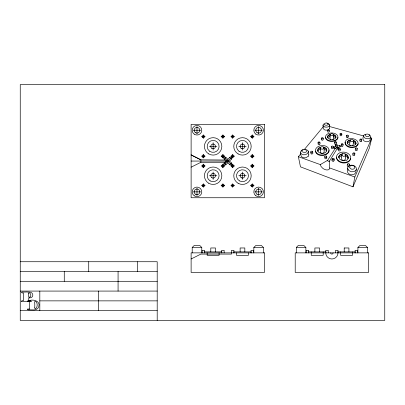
<?xml version="1.0" encoding="UTF-8"?>
<svg xmlns="http://www.w3.org/2000/svg" width="405" height="405" viewBox="0 0 405 405"><rect width="100%" height="100%" fill="white"/><g stroke="black" fill="none" stroke-linecap="round" stroke-linejoin="round"><path stroke-width="0.61" d="M29.646 301.912L29.509 309.01M227.823 161.489L227.823 161.058L224.871 159.833L224.193 159.155A1.225 1.225 0 0 1 224.193 157.423A1.225 1.225 0 0 1 225.919 157.423L227.823 159.327L227.823 162.785L229.726 164.688A1.225 1.225 0 0 0 231.452 164.688A1.225 1.225 0 0 0 231.452 162.962L229.554 161.058L191.119 161.058M330.04 137.437L330.04 138.728A0.962 0.962 0 0 0 330.571 139.523M330.04 137.33L330.045 134.693M335.244 145.01L336.14 146.797A1.382 1.382 0 0 0 336.459 147.142M344.215 251.885L344.215 247.976M337.218 148.448L337.223 147.547A4.247 4.247 0 0 0 337.633 146.661A2.43 2.43 0 0 0 337.765 146.058L337.011 144.777A0.845 0.845 0 0 0 336.52 144.428A1.296 1.296 0 0 0 336.266 144.377A1.023 1.023 0 0 0 335.315 144.727L335.244 144.919M331.411 146.787L331.523 148.432A1.109 1.109 0 0 0 332.652 148.681C333.674 148.539 333.715 146.635 332.895 146.17A1.301 1.301 0 0 0 332.029 146.099L331.417 146.656L331.892 147.253A1.321 1.321 0 0 0 332.692 147.298L333.3 146.731M354.891 153.657L354.157 154.178A1.372 1.372 0 0 1 353.342 154.016L352.932 153.308L353.57 152.806A1.362 1.362 0 0 1 354.476 152.953L354.901 153.52L354.669 155.059M332.044 160.532L332.065 159.231M329.225 131.605L329.194 130.152L328.799 129.833A1.301 1.301 0 0 0 328.009 129.818L327.534 130.248L327.787 132.045A1.18 1.18 0 0 0 328.744 132.126L329.219 131.625M333.386 137.558L333.366 138.763A0.775 0.775 0 0 1 333.199 139.214A1.235 1.235 0 0 1 332.814 139.543L332.383 139.598A6.657 6.657 0 0 1 331.082 139.593L328.607 138.748L327.493 137.244A1.757 1.757 0 0 1 327.513 136.424L328.131 135.402L329.204 134.683A5.285 5.285 0 0 1 330.105 134.369M333.391 137.422L333.442 134.814A0.678 0.678 0 0 0 333.426 134.49L332.302 133.645A2.648 2.648 0 0 0 331.32 133.615L330.065 134.48A0.678 0.678 0 0 0 330.06 134.799L331.179 135.66A2.648 2.648 0 0 0 332.176 135.69L333.431 134.814M335.041 141.588L334.464 142.064L334.651 143.977A1.19 1.19 0 0 0 335.654 144.129L336.236 143.618M334.064 160.572L334.105 159.165M318.831 148.053L318.436 148.402A3.427 3.427 0 0 0 318.122 148.762L317.611 149.931A2.273 2.273 0 0 0 317.672 150.918L319.034 152.609L321.352 153.389A6.657 6.657 0 0 0 323.256 153.328C326.957 153.399 328.344 148.002 324.309 147.228A5.918 5.918 0 0 0 323.544 147.04M336.236 143.613L336.287 142.135L335.887 141.664A1.306 1.306 0 0 0 335.041 141.598M336.494 157.13C336.272 160.248 339.4 162.364 342.159 162.83A9.761 9.761 0 0 0 344.296 162.997C346.579 162.921 349.095 161.995 350.224 159.879A3.878 3.878 0 0 0 350.614 158.654C351.348 155.51 348.335 153.004 345.536 152.417A9.806 9.806 0 0 0 342.893 152.133C340.408 152.199 337.542 153.333 336.676 155.859A3.741 3.741 0 0 0 336.52 157.353C336.879 160.127 339.658 161.818 342.205 162.289A9.826 9.826 0 0 0 344.346 162.456C346.913 162.395 349.935 161.134 350.629 158.431M347.637 137.624C348.487 137.386 348.7 135.771 347.935 135.265A1.316 1.316 0 0 0 347.136 135.154C346.184 135.295 346.017 136.986 346.72 137.503A1.266 1.266 0 0 0 347.632 137.614M337.907 137.467C337.345 139.73 334.783 140.682 332.692 140.894A9.71 9.71 0 0 1 330.779 140.889C328.673 140.656 326.126 139.69 325.544 137.422A2.572 2.572 0 0 1 325.59 136.232C326.298 134.095 328.749 133.215 330.799 133.012A9.715 9.715 0 0 1 332.616 133.022C335.057 133.184 338.327 134.754 337.927 137.649A2.86 2.86 0 0 1 337.426 139.082L335.644 140.606L332.687 141.441A9.644 9.644 0 0 1 330.779 141.431C328.495 141.229 325.463 139.907 325.498 137.219M338.383 148.853L338.56 150.751A1.22 1.22 0 0 0 339.613 150.923C340.605 150.67 340.686 148.838 339.861 148.357A1.321 1.321 0 0 0 338.975 148.276L338.388 148.792L338.818 149.435A1.321 1.321 0 0 0 339.709 149.511L340.276 149.055M322.704 140.115C323.635 139.846 323.59 138.054 322.679 137.66A1.321 1.321 0 0 0 321.914 137.665L321.403 138.09L321.454 139.639M340.038 133.802L340.149 135.569A1.169 1.169 0 0 0 341.147 135.731C342.078 135.564 342.154 133.797 341.375 133.397A1.311 1.311 0 0 0 340.57 133.331L340.043 133.751L340.438 134.278A1.311 1.311 0 0 0 341.243 134.344M327.923 160.881A1.448 1.448 0 0 0 328.926 161.393L329.462 161.008L329.721 167.974C329.518 170.647 325.924 170.191 324.258 169.209A9.062 9.062 0 0 1 322.567 168.121L320.942 166.318L320.33 164.597L298.394 156.7L300.758 153.854M317.626 150.736L318.436 148.989L321.565 146.706A2.663 2.663 0 0 1 322.658 146.671L323.954 147.587A0.886 0.886 0 0 1 323.97 148.093L322.724 149.106A2.663 2.663 0 0 1 321.616 149.141L320.32 148.21A0.881 0.881 0 0 1 320.294 147.825M341.258 144.195L341.693 144.742A1.321 1.321 0 0 0 342.559 144.813L343.116 144.327L342.686 143.724A1.321 1.321 0 0 0 341.825 143.648L341.268 144.134L341.359 146.018M336.489 147.167L336.636 147.273A2.491 2.491 0 0 0 337.223 147.547A4.728 4.728 0 0 1 336.013 148.144A0.704 0.704 0 0 1 335.603 148.159L334.824 148.174A1.235 1.235 0 0 1 333.796 148.002M319.418 144.448C320.37 144.185 320.315 142.368 319.388 141.922A1.326 1.326 0 0 0 318.598 141.932L318.046 142.439L318.143 143.957M341.638 157.601L341.542 158.876A1.038 1.038 0 0 0 341.567 159.2L342.367 160.137A2.481 2.481 0 0 0 343.815 160.405L345.197 159.61A1.048 1.048 0 0 0 345.318 159.221L345.44 158.026M341.648 157.464L341.85 154.837M343.111 144.388L342.979 145.84L342.448 146.245M345.116 142.261C344.64 145.041 347.51 146.924 349.885 147.43A9.847 9.847 0 0 0 352.446 147.693L355.565 147.01L357.721 145.101A2.936 2.936 0 0 0 358 144.266L358.076 143.8M337.011 144.777L336.803 145.248A1.296 1.296 0 0 1 336.13 145.663A0.835 0.835 0 0 1 335.548 145.623M345.455 157.874L345.718 155.262M337.765 146.058C338.636 145.608 341.04 145.106 340.909 146.332A0.729 0.729 0 0 1 340.357 146.767L338.256 147.557A1.544 1.544 0 0 1 337.238 147.511M360.045 139.436L360.703 138.95A1.387 1.387 0 0 1 361.447 139.087L361.857 139.674L361.204 140.11A1.382 1.382 0 0 1 360.455 139.973C359.767 138.783 359.397 140.864 360.101 141.34A1.321 1.321 0 0 0 360.941 141.527M336.292 142.195L335.71 142.732A1.306 1.306 0 0 1 334.859 142.656L334.469 142.246M347.379 164.288L347.227 165.554A0.618 0.618 0 0 0 347.247 165.893L347.596 166.328A1.245 1.245 0 0 0 347.895 166.475A1.377 1.377 0 0 0 348.295 166.551M349.778 143.198L349.631 144.423A0.8 0.8 0 0 0 349.662 144.747L350.477 145.562A6.794 6.794 0 0 0 352.228 145.729L354.704 145.091L355.944 143.75A1.934 1.934 0 0 0 356.071 142.995L355.347 141.406L353.58 140.267M349.788 143.076L350.102 140.444M347.723 167.989C346.786 170.297 347.222 173.492 349.839 174.383A5.462 5.462 0 0 0 351.727 174.813L354.178 174.297L355.59 172.839A2.582 2.582 0 0 0 355.767 172.262L356.279 169.523M357.357 148.711L356.942 148.053A1.377 1.377 0 0 0 356.157 147.901L355.448 148.387L355.858 149.05A1.377 1.377 0 0 0 356.648 149.202L357.357 148.711L357.114 150.128M349.323 165.696L349.48 164.531M353.261 143.583L353.089 144.838A0.795 0.795 0 0 1 352.998 145.101A1.392 1.392 0 0 1 352.031 145.729M353.281 143.446L353.651 140.798M31.271 301.421L28.244 301.487M352.912 153.439L352.72 154.766A0.511 0.511 0 0 0 352.74 155.004L352.978 155.338A1.291 1.291 0 0 0 353.935 155.591L354.623 155.206M355.428 148.508L355.215 149.921L355.59 150.452A1.331 1.331 0 0 0 356.506 150.614L357.073 150.255M342.797 153.692L340.271 154.487L338.843 156.259A2.562 2.562 0 0 0 338.747 157.287L339.886 159.327L342.2 160.532A6.713 6.713 0 0 0 344.108 160.744C349.414 161.387 349.404 154.128 344.964 153.875M329.219 130.304L328.744 130.739A1.296 1.296 0 0 1 327.944 130.724L327.539 130.349M298.394 156.7L300.469 166.855L352.993 186.821L354.82 177.005L371.76 138.151L370.54 137.816M361.589 141.097L361.837 139.781M348.285 135.822L347.698 136.227A1.337 1.337 0 0 1 346.958 136.141L346.538 135.655M323.165 138.211L322.643 138.697A1.301 1.301 0 0 1 321.803 138.677L321.388 138.262M319.874 142.509L319.327 143.026A1.326 1.326 0 0 1 318.533 143.031L318.046 142.56M370.686 137.194L369.983 140.191A1.412 1.412 0 0 1 369.902 140.439L368.833 141.421L366.859 141.77A5.609 5.609 0 0 1 365.264 141.472C362.758 140.915 362.374 137.958 363.594 135.938L329.559 126.517M371.76 138.151L369.294 148.326L352.993 186.821M333.457 134.414L335.036 135.199L335.927 136.455A1.762 1.762 0 0 1 335.958 137.275L335.011 138.657L332.819 139.543M341.754 133.969L341.243 134.349M338.858 157.808L340.053 156.441L341.785 155.712M341.992 154.33L341.891 154.568A0.992 0.992 0 0 0 341.86 154.973L343.081 156.188A2.693 2.693 0 0 0 344.194 156.305L345.667 155.388A1.002 1.002 0 0 0 345.728 154.857L344.498 153.662A2.693 2.693 0 0 0 343.405 153.551L340.372 154.948L339.071 156.203A2.698 2.698 0 0 0 338.732 157.13M328.141 124.421L327.63 124.922A2.349 2.349 0 0 1 327.164 125.12L326.774 125.211A3.21 3.21 0 0 1 325.428 125.15A2.04 2.04 0 0 1 324.734 124.826L324.501 124.598A0.729 0.729 0 0 1 324.375 123.9L325.291 123.16A3.184 3.184 0 0 1 326.911 123.054M361.554 141.198L360.941 141.532M329.402 161.19L337.233 148.539L337.507 149.02A0.881 0.881 0 0 0 338.013 149.389A1.326 1.326 0 0 0 338.362 149.45M363.776 135.422L364.394 134.799A3.164 3.164 0 0 1 365.214 134.43L365.386 134.374M320.33 164.597L327.62 160.324L335.512 147.997M347.303 143.274L348.315 142.352L349.94 141.796M305.471 149.394C310.367 154.73 295.898 151.794 304.57 149.248L323.104 126.912M308.261 156.214L306.261 157.56A5.483 5.483 0 0 1 304.676 157.844L302.591 157.449L301.325 156.34A1.974 1.974 0 0 1 301.107 155.743C299.71 153.505 300.394 150.24 303.051 149.582M224.193 159.155L225.919 157.423M227.823 162.785L225.919 164.688A1.225 1.225 0 0 1 224.193 164.688A1.225 1.225 0 0 1 224.193 162.962L225.2 162.142M227.823 159.327L229.726 157.423A1.225 1.225 0 0 1 231.452 157.423A1.225 1.225 0 0 1 231.452 159.155L229.554 161.058M225.058 163.822L230.592 158.289L231.812 158.289M229.726 164.688L231.452 162.962M253.834 247.475L255.778 245.526L261.453 245.526L263.402 247.47L253.844 247.485L253.824 252.867M296.293 247.47L298.237 245.526L303.912 245.526L305.861 247.47L296.308 247.485L296.283 252.867M357.914 252.867L357.914 247.485L359.868 245.526L365.528 245.526L367.487 247.47L367.497 252.867M324.02 123.9L323.919 123.965A2.344 2.344 0 0 0 323.377 124.416L323.155 124.786A1.21 1.21 0 0 0 323.18 125.839L323.873 126.547A3.589 3.589 0 0 0 324.866 126.978M191.119 258.987L200.9 254.087L231.463 254.087L231.473 250.32L233.918 250.32L233.918 252.867M191.119 167.179L200.9 162.289L224.871 162.278L227.823 161.058L226.658 160.572M225.474 162.03L227.823 161.058M326.177 157.287L326.719 156.811A0.537 0.537 0 0 0 326.729 156.452L326.268 156.006A1.316 1.316 0 0 0 325.331 155.986L324.764 156.517A0.532 0.532 0 0 0 324.775 156.811L325.23 157.267A1.316 1.316 0 0 0 326.177 157.282M333.416 161.251L333.978 160.861A0.592 0.592 0 0 0 334.064 160.588M332.723 158.421L332.095 158.937A0.562 0.562 0 0 0 332.1 159.307L332.505 159.737A1.316 1.316 0 0 0 333.452 159.823L334.054 159.378A0.582 0.582 0 0 0 334.069 158.927M333.614 147.79L333.619 147.324A0.856 0.856 0 0 1 334.15 146.969L336.049 146.494M350.117 140.449L348.396 141.051L347.374 142.034A2.076 2.076 0 0 0 347.161 142.535M350.315 139.887C346.234 139.826 346.493 145.425 350.482 145.552M193.322 130.243L200.657 130.243M254.953 130.243L262.288 130.243M201.513 136.601L205.183 136.601M221.079 136.601L224.745 136.601M230.86 136.601L234.53 136.601M250.427 136.601L254.092 136.601M209.461 146.382L216.797 146.382M238.808 146.382L246.144 146.382M201.513 156.168L205.183 156.168M221.079 156.168L224.745 156.168M230.86 156.168L234.53 156.168M250.427 156.168L254.092 156.168M231.812 163.822L230.592 163.822L225.058 158.289M201.513 165.949L205.183 165.949M221.079 165.949L224.745 165.949M230.86 165.949L234.53 165.949M250.427 165.949L254.092 165.949M209.461 175.73L216.797 175.73M238.808 175.73L246.144 175.73M201.513 185.51L205.183 185.51M221.079 185.51L224.745 185.51M230.86 185.51L234.53 185.51M250.427 185.51L254.092 185.51M193.322 191.874L200.657 191.874M254.953 191.869L262.288 191.869M192.218 247.485L201.776 247.485L201.781 252.867M357.934 247.485L367.477 247.485M344.225 247.976L348.902 247.976L348.913 251.885M20.25 261.731L157.201 261.731L157.201 320.426M20.25 271.517L157.201 271.517M20.25 281.298L157.201 281.298M20.25 291.079L157.201 291.079M29.276 297.903L28.725 297.903L28.725 300.454L29.347 300.799A4.546 4.546 0 0 1 29.732 300.819L29.99 300.844A4.546 4.546 0 0 0 30.38 300.869A5.624 5.624 0 0 0 30.613 300.905L30.709 300.92A2.886 2.886 0 0 1 30.896 300.955L31.271 301.274M39.817 300.864L157.201 300.864M20.25 310.645L157.201 310.645M304.57 149.248L305.41 149.318M326.916 123.049L327.169 123.11A2.344 2.344 0 0 1 327.544 123.257L328.085 123.697A0.729 0.729 0 0 1 328.151 124.426M323.98 147.673L326.035 148.746L326.891 150.306M324.041 149.025L324.375 149.121A4.997 4.997 0 0 1 325.276 149.516L326.719 150.984M333.447 134.956L335.143 135.837L335.963 137.255M306.453 149.541L308.2 150.949L308.767 154.538M27.717 309.724L27.646 309.076A0.521 0.521 0 0 0 27.829 309.035M329.721 167.974L354.82 177.005M225.312 160.015L200.9 159.828L191.119 154.933L200.9 159.828L200.9 162.284M345.683 154.675L347.647 156.036L348.411 158.001M353.631 140.859L355.342 142.039L355.99 143.623M345.637 156.057L347.252 157.12L348.163 158.654M327.701 123.343L328.622 123.889A2.121 2.121 0 0 1 329.457 124.689M369.112 134.728C370.595 136.703 366.798 137.249 365.766 136.019C363.953 133.655 368.975 133.417 369.795 135.255A3.129 3.129 0 0 1 370.205 135.629L370.712 136.632A1.367 1.367 0 0 1 370.57 137.503L369.557 138.373A3.589 3.589 0 0 1 368.849 138.611L368.515 138.677A5.604 5.604 0 0 1 366.171 138.515A4.84 4.84 0 0 1 364.571 137.766L363.609 136.389A1.387 1.387 0 0 1 363.771 135.422M229.726 157.423L231.452 159.155M224.193 162.962L225.919 164.688M201.771 247.475L199.827 245.526L194.167 245.526L192.208 247.47L192.198 252.867M327.903 160.896L327.63 160.329M338.469 147.248L339.061 148.255M335.699 137.918L334.12 136.551A5.224 5.224 0 0 0 333.421 136.293M320.613 152.457L321.145 153.014A1.99 1.99 0 0 0 321.666 153.222L321.823 153.257A2.531 2.531 0 0 0 322.906 153.222L323.959 152.553A0.997 0.997 0 0 0 324.147 151.961L324.106 150.736M334.069 158.937L333.664 158.512A1.316 1.316 0 0 0 332.728 158.426M355.661 144.266L354.193 142.585A5.341 5.341 0 0 0 353.454 142.211M29.631 301.766L29.109 301.431A3.037 3.037 0 0 0 28.471 301.492L23.698 301.492A5.64 5.64 0 0 0 23.46 301.517L22.736 301.624A8.849 8.849 0 0 1 21.814 301.69C20.179 301.639 22.275 300.292 22.938 300.728A1.539 1.539 0 0 0 23.414 300.662L23.561 299.143A6.5 6.5 0 0 0 23.525 298.525L23.505 298.343A3.508 3.508 0 0 1 23.49 298.151L23.48 293.174A0.592 0.592 0 0 0 23.298 292.957C22.194 293.336 20.341 292.046 22.305 291.98A7.32 7.32 0 0 1 23.217 292.046L25.419 292.051A7.32 7.32 0 0 1 26.33 291.98L26.482 291.98A2.835 2.835 0 0 1 26.634 291.985L29.555 292.116A3.761 3.761 0 0 1 31.818 292.957L32.324 293.549A2.83 2.83 0 0 1 32.78 294.82A3.331 3.331 0 0 1 32.785 295.316L32.724 295.782A2.329 2.329 0 0 1 32.284 296.723L31.691 297.285A4.703 4.703 0 0 1 29.276 297.883M300.55 152.736C301.781 156.153 308.281 155.155 308.357 151.51M312.69 151.769L312.194 151.247A1.271 1.271 0 0 0 310.863 151.576L310.772 152.103L311.313 152.513A1.347 1.347 0 0 0 312.164 152.447L312.69 151.769L312.847 153.191A0.562 0.562 0 0 1 312.721 153.581L312.326 153.88A1.326 1.326 0 0 1 311.48 153.94M310.741 151.981L310.913 153.409A0.724 0.724 0 0 0 311.48 153.91M315.485 151.045C315.687 154.016 319.024 155.48 321.641 155.535A9.674 9.674 0 0 0 323.757 155.393L326.334 154.497L328.394 152.685A3.716 3.716 0 0 0 329.062 150.63L329.042 150.392M320.289 148.083L320.446 150.721M320.451 150.847L320.527 152.118A0.931 0.931 0 0 0 320.613 152.457M28.522 293.26L28.552 293.579A4.202 4.202 0 0 1 28.593 294.045A4.774 4.774 0 0 1 28.659 294.815L28.659 294.951A3.574 3.574 0 0 0 28.725 295.63L28.725 297.078A1.686 1.686 0 0 0 29.206 297.143L29.276 297.143A1.488 1.488 0 0 0 30.456 296.602A2.663 2.663 0 0 0 30.294 293.716L29.813 293.134A1.306 1.306 0 0 0 29.2 292.886L29.003 292.876A0.764 0.764 0 0 0 28.669 292.936A0.572 0.572 0 0 0 28.482 293.205M324.005 147.972L324.101 150.599M323.043 125.363L323.231 128.689L324.597 129.853A4.946 4.946 0 0 0 327.68 129.949M324.749 156.735L324.795 158.016A0.562 0.562 0 0 0 324.901 158.39L325.023 158.532A1.19 1.19 0 0 0 326.197 158.684L326.688 158.365A0.572 0.572 0 0 0 326.779 157.95L326.759 156.674M329.559 125.277L329.559 128.122M357.569 252.867L357.569 250.32L355.124 250.32L355.124 252.867M355.271 252.867L355.271 251.885L337.851 251.885L337.851 252.867M352.532 251.885L352.532 255.312L340.6 255.312L340.6 251.885M335.558 252.867L335.558 250.32L338.003 250.32L338.003 252.867A6.126 6.126 0 0 1 331.892 258.987A6.126 6.126 0 0 1 325.767 252.867L325.777 250.32L328.222 250.32L328.222 252.867M325.934 252.867L325.934 251.885L308.514 251.885L308.514 252.867M323.185 251.885L323.185 255.312L311.253 255.312L311.253 251.885M319.565 251.885L319.565 247.976L314.882 247.976L314.872 251.885M308.661 252.867L308.661 250.32L306.215 250.32L306.215 252.867M305.871 247.485L305.871 252.867M263.412 247.485L263.412 252.867M258.618 126.573L258.618 133.908M258.618 188.203L258.618 195.539M253.479 252.867L253.479 250.32L251.034 250.32L251.034 252.867M252.259 134.769L252.259 138.434M252.259 154.33L252.259 158.001M252.259 164.116L252.259 167.781M252.259 183.678L252.259 187.348M251.181 252.867L251.181 251.885L233.761 251.885L233.761 252.867M248.442 252.867L248.442 255.312L236.51 255.312L236.51 252.867M244.822 251.885L244.822 247.976L240.13 247.976L240.13 251.885M242.479 142.717L242.479 150.052M242.479 172.064L242.479 179.4M232.693 134.769L232.693 138.434M232.693 154.33L232.693 158.001M232.693 164.116L232.693 167.781M232.693 183.678L232.693 187.348M224.137 252.867L224.137 250.32L221.692 250.32L221.692 252.867M222.912 134.769L222.912 138.434M222.912 154.33L222.912 158.001M222.912 164.116L222.912 167.781M222.912 183.678L222.912 187.348M221.844 252.867L221.844 251.885L204.424 251.885L204.424 252.867M219.095 252.867L219.095 255.312L207.163 255.312L207.163 252.867M215.48 251.885L215.48 247.976L210.792 247.976L210.782 251.885M213.131 142.717L213.131 150.052M213.131 172.064L213.131 179.4M204.571 252.867L204.571 250.32L202.125 250.32L202.125 252.867M203.35 134.769L203.35 138.434M203.35 154.33L203.35 158.001M203.35 164.116L203.35 167.781M203.35 183.678L203.35 187.348M196.987 126.578L196.987 133.913M196.987 188.203L196.987 195.539M137.634 261.731L137.634 271.517M118.073 271.517L118.073 291.079M98.506 291.079L98.506 310.645M88.725 261.731L88.725 271.517M64.268 271.517L64.268 281.298M39.817 291.079L39.817 310.645M27.854 309.779A2.126 2.126 0 0 0 28.396 309.83L33.843 309.911A5.746 5.746 0 0 0 37.3 308.807L38.181 307.876A4.227 4.227 0 0 0 38.84 306.519C40.495 301.29 33.893 299.219 29.894 300.399A2.465 2.465 0 0 0 29.661 300.434L28.623 300.601A6.581 6.581 0 0 0 28.011 300.712L27.499 301.072L27.58 301.431A0.673 0.673 0 0 0 27.854 301.502M27.94 309.005A4.106 4.106 0 0 1 28.613 309.086L29.256 309.076A0.567 0.567 0 0 0 29.519 309.04M348.254 169.816A3.989 3.989 0 0 0 348.923 170.551L350.755 171.563A5.918 5.918 0 0 0 351.788 171.786L354.188 171.538L355.868 170.328A2.663 2.663 0 0 0 356.101 167.645C354.79 165.048 350.857 164.314 348.649 166.172A2.956 2.956 0 0 0 348.006 166.992L347.941 167.123A2.769 2.769 0 0 0 348.29 169.791M319.327 144.317A0.896 0.896 0 0 1 318.057 144.008M333.356 161.129A0.992 0.992 0 0 1 331.958 160.557M339.957 146.853A2.577 2.577 0 0 1 339.643 145.587M322.613 139.983A0.886 0.886 0 0 1 321.367 139.69M318.826 148.048A5.29 5.29 0 0 1 320.664 147.182M308.797 154.538A2.308 2.308 0 0 1 308.24 156.198M324.886 126.912A4.819 4.819 0 0 0 328.637 126.573L329.427 125.758A1.225 1.225 0 0 0 329.442 124.699M317.864 151.399A2.83 2.83 0 0 1 318.264 150.66A4.415 4.415 0 0 1 320.355 149.197M329.7 128.152A1.99 1.99 0 0 1 328.217 129.656M330.045 136.267A4.794 4.794 0 0 0 328.733 136.819L327.888 137.589A2.324 2.324 0 0 0 327.726 137.842M334.449 148.21A2.941 2.941 0 0 1 334.15 146.969M330.045 134.926A4.971 4.971 0 0 0 328.865 135.397L328.04 136.05A2.106 2.106 0 0 0 327.468 137.168M342.443 146.215A1.195 1.195 0 0 1 341.354 146.023M333.113 252.867A1.225 1.225 0 0 1 331.892 254.087A1.225 1.225 0 0 1 330.667 252.867M34.744 307.916L35.205 308.863A1.2 1.2 0 0 0 35.63 308.747L36.445 307.876A4.769 4.769 0 0 0 36.668 307.42A5.893 5.893 0 0 0 37.169 305.152A6.318 6.318 0 0 0 36.708 302.586L35.893 301.558A1.493 1.493 0 0 0 35.296 301.315L34.891 301.34L34.673 302.049A9.274 9.274 0 0 0 34.693 302.55L34.729 303.158A10.393 10.393 0 0 1 34.744 303.704A9.593 9.593 0 0 1 34.81 304.692L34.744 307.916M349.636 167.083C349.667 169.872 355.119 170.156 354.745 167.108C354.117 164.921 350.052 164.597 349.636 167.042M329.037 149.916C329.093 152.72 326.192 154.442 323.732 154.847A9.74 9.74 0 0 1 321.61 154.988C319.191 154.892 316.34 153.799 315.556 151.288A3.316 3.316 0 0 1 315.49 149.845C315.996 147.39 318.558 146.043 320.846 145.658A9.715 9.715 0 0 1 323.489 145.572C325.904 145.8 328.789 147.223 329.037 149.916M345.136 142.059C344.923 144.706 347.682 146.372 349.95 146.883A9.912 9.912 0 0 0 352.522 147.147L356.157 146.205L357.969 144.19A2.82 2.82 0 0 0 358.116 142.97C357.762 140.591 355.317 139.264 353.17 138.773A9.917 9.917 0 0 0 350.735 138.54C348.492 138.586 345.607 139.558 345.136 142.059M353.616 140.899L352.315 141.664A2.698 2.698 0 0 1 351.145 141.517L350.128 140.555A0.754 0.754 0 0 1 350.168 140.115L351.469 139.371A2.698 2.698 0 0 1 352.623 139.512L353.666 140.576A0.749 0.749 0 0 1 353.616 140.899M349.429 164.673L348.776 165.113A1.357 1.357 0 0 1 347.809 164.941L347.389 164.369A0.602 0.602 0 0 1 347.45 164L348.097 163.564A1.357 1.357 0 0 1 349.054 163.731L349.48 164.298A0.602 0.602 0 0 1 349.429 164.673M384.75 84.574L20.25 84.574L20.25 320.426L384.75 320.426L384.75 84.574M264.485 124.376L191.119 124.376L191.119 197.741L264.485 197.741L264.485 124.376M264.485 252.867L191.119 252.867L191.119 272.428L264.485 272.428L264.485 252.867M368.575 252.867L295.21 252.867L295.21 272.428L368.575 272.428L368.575 252.867M210.144 180.898A5.969 5.969 0 0 0 219.095 175.73A5.969 5.969 0 0 0 210.144 170.561A5.969 5.969 0 0 0 210.144 180.898M222.299 167.007A1.225 1.225 0 0 0 224.137 165.949A1.225 1.225 0 0 0 222.299 164.891A1.225 1.225 0 0 0 222.299 167.007M251.556 186.513A1.225 1.225 0 0 0 253.474 185.622A1.225 1.225 0 0 0 251.743 184.402A1.225 1.225 0 0 0 251.556 186.513M255.859 134.161A4.794 4.794 0 0 0 263.392 130.673A4.794 4.794 0 0 0 256.603 125.894A4.794 4.794 0 0 0 255.859 134.161M222.208 137.604A1.225 1.225 0 0 0 224.132 136.713A1.225 1.225 0 0 0 222.401 135.493A1.225 1.225 0 0 0 222.208 137.604M202.642 186.513A1.225 1.225 0 0 0 204.565 185.622A1.225 1.225 0 0 0 202.834 184.402A1.225 1.225 0 0 0 202.642 186.513M255.859 195.792A4.794 4.794 0 0 0 263.392 192.299A4.794 4.794 0 0 0 256.603 187.52A4.794 4.794 0 0 0 255.859 195.792M251.647 157.226A1.225 1.225 0 0 0 253.479 156.168A1.225 1.225 0 0 0 251.647 155.105A1.225 1.225 0 0 0 251.647 157.226M251.647 167.007A1.225 1.225 0 0 0 253.479 165.949A1.225 1.225 0 0 0 251.647 164.891A1.225 1.225 0 0 0 251.647 167.007M194.228 195.792A4.794 4.794 0 0 0 201.766 192.304A4.794 4.794 0 0 0 194.972 187.52A4.794 4.794 0 0 0 194.228 195.792M202.642 157.165A1.225 1.225 0 0 0 204.565 156.274A1.225 1.225 0 0 0 202.834 155.054A1.225 1.225 0 0 0 202.642 157.165M232.085 157.226A1.225 1.225 0 0 0 233.918 156.168A1.225 1.225 0 0 0 232.085 155.105A1.225 1.225 0 0 0 232.085 157.226M241.304 177.765A2.349 2.349 0 0 0 244.822 175.73A2.349 2.349 0 0 0 241.304 173.699A2.349 2.349 0 0 0 241.304 177.765M195.357 132.567A2.84 2.84 0 0 0 199.817 130.501A2.84 2.84 0 0 0 195.797 127.671A2.84 2.84 0 0 0 195.357 132.567M251.647 137.66A1.225 1.225 0 0 0 253.479 136.601A1.225 1.225 0 0 0 251.647 135.543A1.225 1.225 0 0 0 251.647 137.66M202.642 166.946A1.225 1.225 0 0 0 204.565 166.06A1.225 1.225 0 0 0 202.834 164.84A1.225 1.225 0 0 0 202.642 166.946M256.983 132.562A2.84 2.84 0 0 0 261.443 130.496A2.84 2.84 0 0 0 257.423 127.666A2.84 2.84 0 0 0 256.983 132.562M241.127 148.306A2.349 2.349 0 0 0 244.812 146.595A2.349 2.349 0 0 0 241.491 144.256A2.349 2.349 0 0 0 241.127 148.306M211.78 177.648A2.349 2.349 0 0 0 215.47 175.942A2.349 2.349 0 0 0 212.144 173.598A2.349 2.349 0 0 0 211.78 177.648M222.299 186.573A1.225 1.225 0 0 0 224.137 185.51A1.225 1.225 0 0 0 222.299 184.452A1.225 1.225 0 0 0 222.299 186.573M232.085 186.573A1.225 1.225 0 0 0 233.918 185.51A1.225 1.225 0 0 0 232.085 184.452A1.225 1.225 0 0 0 232.085 186.573M238.125 183.273A8.707 8.707 0 0 0 251.181 175.73A8.707 8.707 0 0 0 238.125 168.191A8.707 8.707 0 0 0 238.125 183.273M208.777 153.925A8.707 8.707 0 0 0 221.839 146.382A8.707 8.707 0 0 0 208.777 138.844A8.707 8.707 0 0 0 208.777 153.925M256.983 194.192A2.84 2.84 0 0 0 261.443 192.122A2.84 2.84 0 0 0 257.423 189.297A2.84 2.84 0 0 0 256.983 194.192M202.738 137.66A1.225 1.225 0 0 0 204.571 136.601A1.225 1.225 0 0 0 202.738 135.543A1.225 1.225 0 0 0 202.738 137.66M232.085 137.66A1.225 1.225 0 0 0 233.918 136.601A1.225 1.225 0 0 0 232.085 135.543A1.225 1.225 0 0 0 232.085 137.66M222.208 157.165A1.225 1.225 0 0 0 224.132 156.274A1.225 1.225 0 0 0 222.401 155.054A1.225 1.225 0 0 0 222.208 157.165M239.492 180.898A5.969 5.969 0 0 0 248.442 175.73A5.969 5.969 0 0 0 239.492 170.561A5.969 5.969 0 0 0 239.492 180.898M211.78 148.306A2.349 2.349 0 0 0 215.47 146.595A2.349 2.349 0 0 0 212.144 144.256A2.349 2.349 0 0 0 211.78 148.306M208.777 183.273A8.707 8.707 0 0 0 221.839 175.73A8.707 8.707 0 0 0 208.777 168.191A8.707 8.707 0 0 0 208.777 183.273M232.085 167.007A1.225 1.225 0 0 0 233.918 165.949A1.225 1.225 0 0 0 232.085 164.891A1.225 1.225 0 0 0 232.085 167.007M194.228 134.166A4.794 4.794 0 0 0 201.766 130.673A4.794 4.794 0 0 0 194.972 125.894A4.794 4.794 0 0 0 194.228 134.166M195.357 194.192A2.84 2.84 0 0 0 199.817 192.127A2.84 2.84 0 0 0 195.797 189.297A2.84 2.84 0 0 0 195.357 194.192M239.041 151.262A5.969 5.969 0 0 0 248.422 146.919A5.969 5.969 0 0 0 239.968 140.97A5.969 5.969 0 0 0 239.041 151.262M209.694 151.262A5.969 5.969 0 0 0 219.075 146.919A5.969 5.969 0 0 0 210.625 140.97A5.969 5.969 0 0 0 209.694 151.262M238.125 153.925A8.707 8.707 0 0 0 251.181 146.382A8.707 8.707 0 0 0 238.125 138.844A8.707 8.707 0 0 0 238.125 153.925"/></g></svg>
